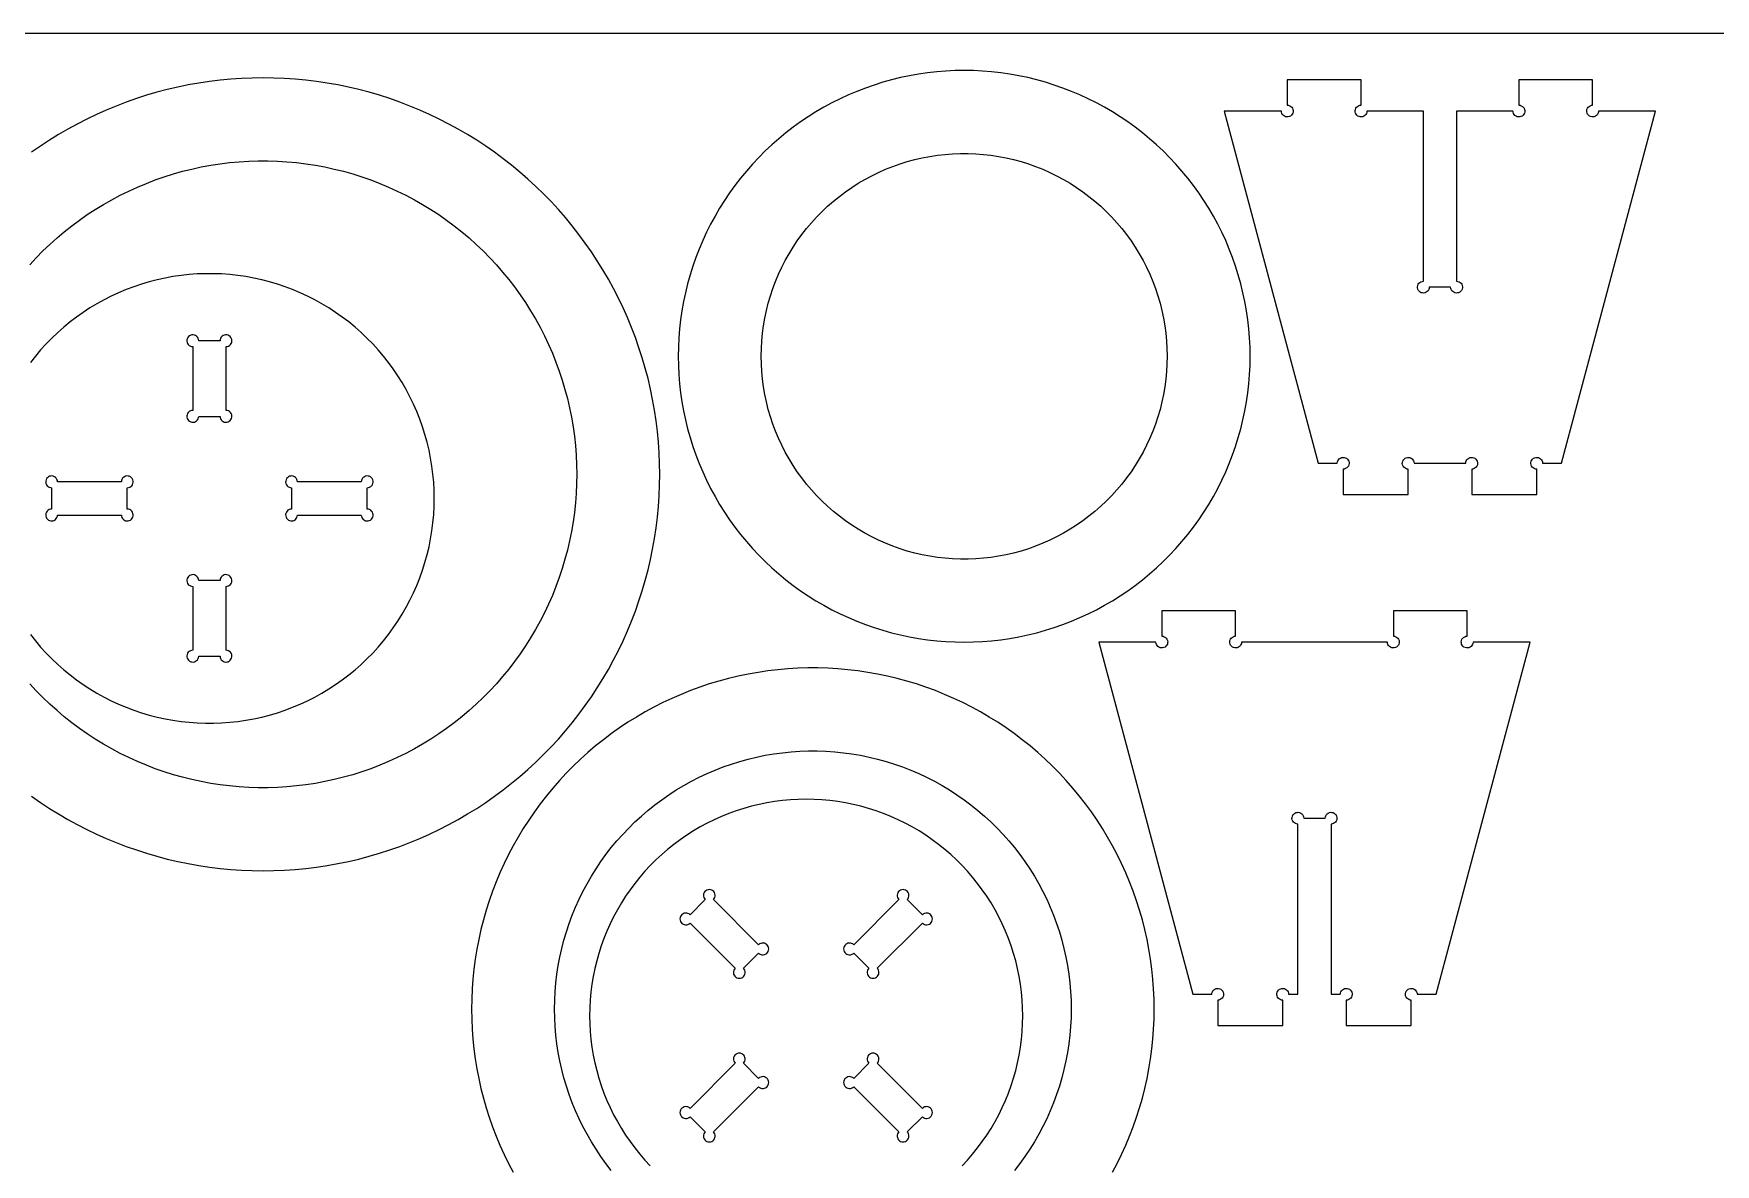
# Model space of a CAD drawing. Extents: x 0 to 2440, y 0 to 1220.
# Drawn here: x 577 to 1488, y 607 to 1220 of the extents above; entities that cross this region are included whole.
import ezdxf

# ---------------------------------------------------------------- set-up
doc = ezdxf.new("R2010")
doc.units = 0
doc.layers.add('COUPE', color=1, linetype='Continuous')
doc.layers.add('PLANCHE', color=8, linetype='Continuous')

msp = doc.modelspace()

# ---------------------------------------------------------------- linework, layer by layer
at = {"layer": 'COUPE'}
for points in [[(575.57, 806.38), (580.34, 803.05), (585.21, 799.84), (590.16, 796.78), (595.19, 793.84), (600.29, 791.04), (605.47, 788.39), (610.72, 785.87), (616.04, 783.5), (621.42, 781.27), (626.86, 779.19), (632.35, 777.25), (637.89, 775.47), (643.48, 773.84), (649.11, 772.36), (654.78, 771.03), (660.48, 769.85), (666.22, 768.83), (671.97, 767.97), (677.75, 767.26), (683.55, 766.71), (689.36, 766.32), (695.18, 766.08), (701, 766), (706.82, 766.08), (712.64, 766.32), (718.45, 766.71), (724.25, 767.26), (730.03, 767.97), (735.78, 768.83), (741.52, 769.85), (747.22, 771.03), (752.89, 772.36), (758.52, 773.84), (764.11, 775.47), (769.65, 777.25), (775.14, 779.19), (780.58, 781.27), (785.96, 783.5), (791.28, 785.87), (796.53, 788.39), (801.71, 791.04), (806.81, 793.84), (811.84, 796.78), (816.79, 799.84), (821.66, 803.05), (826.43, 806.38), (831.11, 809.84), (835.7, 813.43), (840.19, 817.14), (844.57, 820.96), (848.86, 824.91), (853.03, 828.97), (857.09, 833.14), (861.04, 837.43), (864.86, 841.81), (868.57, 846.3), (872.16, 850.89), (875.62, 855.57), (878.95, 860.34), (882.16, 865.21), (885.22, 870.16), (888.16, 875.19), (890.96, 880.29), (893.61, 885.47), (896.13, 890.72), (898.5, 896.04), (900.73, 901.42), (902.81, 906.86), (904.75, 912.35), (906.53, 917.89), (908.16, 923.48), (909.64, 929.11), (910.97, 934.78), (912.15, 940.48), (913.17, 946.22), (914.03, 951.97), (914.74, 957.75), (915.29, 963.55), (915.68, 969.36), (915.92, 975.18), (916, 981), (915.92, 986.82), (915.68, 992.64), (915.29, 998.45), (914.74, 1004.25), (914.03, 1010.03), (913.17, 1015.78), (912.15, 1021.52), (910.97, 1027.22), (909.64, 1032.89), (908.16, 1038.52), (906.53, 1044.11), (904.75, 1049.65), (902.81, 1055.14), (900.73, 1060.58), (898.5, 1065.96), (896.13, 1071.28), (893.61, 1076.53), (890.96, 1081.71), (888.16, 1086.81), (885.22, 1091.84), (882.16, 1096.79), (878.95, 1101.66), (875.62, 1106.43), (872.16, 1111.11), (868.57, 1115.7), (864.86, 1120.19), (861.04, 1124.57), (857.09, 1128.86), (853.03, 1133.03), (848.86, 1137.09), (844.57, 1141.04), (840.19, 1144.86), (835.7, 1148.57), (831.11, 1152.16), (826.43, 1155.62), (821.66, 1158.95), (816.79, 1162.16), (811.84, 1165.22), (806.81, 1168.16), (801.71, 1170.96), (796.53, 1173.61), (791.28, 1176.13), (785.96, 1178.5), (780.58, 1180.73), (775.14, 1182.81), (769.65, 1184.75), (764.11, 1186.53), (758.52, 1188.16), (752.89, 1189.64), (747.22, 1190.97), (741.52, 1192.15), (735.78, 1193.17), (730.03, 1194.03), (724.25, 1194.74), (718.45, 1195.29), (712.64, 1195.68), (706.82, 1195.92), (701, 1196), (695.18, 1195.92), (689.36, 1195.68), (683.55, 1195.29), (677.75, 1194.74), (671.97, 1194.03), (666.22, 1193.17), (660.48, 1192.15), (654.78, 1190.97), (649.11, 1189.64), (643.48, 1188.16), (637.89, 1186.53), (632.35, 1184.75), (626.86, 1182.81), (621.42, 1180.73), (616.04, 1178.5), (610.72, 1176.13), (605.47, 1173.61), (600.29, 1170.96), (595.19, 1168.16), (590.16, 1165.22), (585.21, 1162.16), (580.34, 1158.95), (575.57, 1155.62)], [(574.55, 1094.62), (578.07, 1098.43), (581.71, 1102.12), (585.46, 1105.7), (589.32, 1109.17), (593.28, 1112.51), (597.34, 1115.74), (601.5, 1118.84), (605.75, 1121.81), (610.08, 1124.65), (614.51, 1127.35), (619.01, 1129.92), (623.59, 1132.35), (628.24, 1134.64), (632.96, 1136.79), (637.74, 1138.79), (642.59, 1140.65), (647.48, 1142.36), (652.43, 1143.91), (657.42, 1145.32), (662.45, 1146.57), (667.52, 1147.67), (672.62, 1148.61), (677.74, 1149.4), (682.89, 1150.03), (688.05, 1150.51), (693.22, 1150.82), (698.41, 1150.98), (703.59, 1150.98), (708.78, 1150.82), (713.95, 1150.51), (719.11, 1150.03), (724.26, 1149.4), (729.38, 1148.61), (734.48, 1147.67), (739.55, 1146.57), (744.58, 1145.32), (749.57, 1143.91), (754.52, 1142.36), (759.41, 1140.65), (764.26, 1138.79), (769.04, 1136.79), (773.76, 1134.64), (778.41, 1132.35), (782.99, 1129.92), (787.49, 1127.35), (791.92, 1124.65), (796.25, 1121.81), (800.5, 1118.84), (804.66, 1115.74), (808.72, 1112.51), (812.68, 1109.17), (816.54, 1105.7), (820.29, 1102.12), (823.93, 1098.43), (827.45, 1094.62), (830.86, 1090.71), (834.14, 1086.7), (837.3, 1082.59), (840.34, 1078.39), (843.24, 1074.1), (846.02, 1069.71), (848.65, 1065.25), (851.16, 1060.71), (853.52, 1056.09), (855.74, 1051.41), (857.81, 1046.65), (859.74, 1041.84), (861.52, 1036.97), (863.15, 1032.05), (864.63, 1027.08), (865.96, 1022.07), (867.14, 1017.02), (868.16, 1011.94), (869.03, 1006.83), (869.74, 1001.69), (870.29, 996.53), (870.68, 991.36), (870.92, 986.18), (871, 981), (870.92, 975.82), (870.68, 970.64), (870.29, 965.47), (869.74, 960.31), (869.03, 955.17), (868.16, 950.06), (867.14, 944.98), (865.96, 939.93), (864.63, 934.92), (863.15, 929.95), (861.52, 925.03), (859.74, 920.16), (857.81, 915.35), (855.74, 910.59), (853.52, 905.91), (851.16, 901.29), (848.65, 896.75), (846.02, 892.29), (843.24, 887.9), (840.34, 883.61), (837.3, 879.41), (834.14, 875.3), (830.86, 871.29), (827.45, 867.38), (823.93, 863.57), (820.29, 859.88), (816.54, 856.3), (812.68, 852.83), (808.72, 849.49), (804.66, 846.26), (800.5, 843.16), (796.25, 840.19), (791.92, 837.35), (787.49, 834.65), (782.99, 832.08), (778.41, 829.65), (773.76, 827.36), (769.04, 825.21), (764.26, 823.21), (759.41, 821.35), (754.52, 819.64), (749.57, 818.09), (744.58, 816.68), (739.55, 815.43), (734.48, 814.33), (729.38, 813.39), (724.26, 812.6), (719.11, 811.97), (713.95, 811.49), (708.78, 811.18), (703.59, 811.02), (698.41, 811.02), (693.22, 811.18), (688.05, 811.49), (682.89, 811.97), (677.74, 812.6), (672.62, 813.39), (667.52, 814.33), (662.45, 815.43), (657.42, 816.68), (652.43, 818.09), (647.48, 819.64), (642.59, 821.35), (637.74, 823.21), (632.96, 825.21), (628.24, 827.36), (623.59, 829.65), (619.01, 832.08), (614.51, 834.65), (610.08, 837.35), (605.75, 840.19), (601.5, 843.16), (597.34, 846.26), (593.28, 849.49), (589.32, 852.83), (585.46, 856.3), (581.71, 859.88), (578.07, 863.57), (574.55, 867.38)], [(574.86, 894.13), (577.58, 890.68), (580.43, 887.32), (583.4, 884.07), (586.49, 880.93), (589.68, 877.9), (592.99, 874.99), (596.39, 872.21), (599.9, 869.54), (603.49, 867.01), (607.18, 864.6), (610.95, 862.33), (614.8, 860.2), (618.73, 858.21), (622.72, 856.36), (626.78, 854.66), (630.9, 853.1), (635.07, 851.7), (639.29, 850.44), (643.55, 849.34), (647.85, 848.4), (652.18, 847.61), (656.54, 846.97), (660.92, 846.5), (665.31, 846.18), (669.71, 846.02), (674.11, 846.02), (678.51, 846.18), (682.9, 846.5), (687.27, 846.97), (691.63, 847.61), (695.96, 848.4), (700.26, 849.34), (704.52, 850.44), (708.74, 851.7), (712.91, 853.1), (717.03, 854.66), (721.09, 856.36), (725.08, 858.21), (729.01, 860.2), (732.86, 862.33), (736.63, 864.6), (740.32, 867.01), (743.92, 869.54), (747.42, 872.21), (750.83, 874.99), (754.13, 877.9), (757.32, 880.93), (760.41, 884.07), (763.38, 887.32), (766.23, 890.68), (768.95, 894.13), (771.55, 897.68), (774.02, 901.33), (776.36, 905.06), (778.56, 908.87), (780.62, 912.76), (782.54, 916.72), (784.32, 920.75), (785.95, 924.84), (787.43, 928.98), (788.76, 933.18), (789.94, 937.42), (790.96, 941.7), (791.83, 946.02), (792.54, 950.36), (793.1, 954.73), (793.49, 959.11), (793.73, 963.5), (793.81, 967.91), (793.73, 972.31), (793.49, 976.7), (793.1, 981.09), (792.54, 985.45), (791.83, 989.8), (790.96, 994.11), (789.94, 998.39), (788.76, 1002.63), (787.43, 1006.83), (785.95, 1010.98), (784.32, 1015.07), (782.54, 1019.09), (780.62, 1023.05), (778.56, 1026.94), (776.36, 1030.76), (774.02, 1034.49), (771.55, 1038.13), (768.95, 1041.68), (766.23, 1045.14), (763.38, 1048.49), (760.41, 1051.74), (757.32, 1054.88), (754.13, 1057.91), (750.83, 1060.82), (747.42, 1063.61), (743.92, 1066.27), (740.32, 1068.81), (736.63, 1071.21), (732.86, 1073.48), (729.01, 1075.61), (725.08, 1077.6), (721.09, 1079.45), (717.03, 1081.15), (712.91, 1082.71), (708.74, 1084.11), (704.52, 1085.37), (700.26, 1086.47), (695.96, 1087.42), (691.63, 1088.21), (687.27, 1088.84), (682.9, 1089.32), (678.51, 1089.63), (674.11, 1089.79), (669.71, 1089.79), (665.31, 1089.63), (660.92, 1089.32), (656.54, 1088.84), (652.18, 1088.21), (647.85, 1087.42), (643.55, 1086.47), (639.29, 1085.37), (635.07, 1084.11), (630.9, 1082.71), (626.78, 1081.15), (622.72, 1079.45), (618.73, 1077.6), (614.8, 1075.61), (610.95, 1073.48), (607.18, 1071.21), (603.49, 1068.81), (599.9, 1066.27), (596.39, 1063.61), (592.99, 1060.82), (589.68, 1057.91), (586.49, 1054.88), (583.4, 1051.74), (580.43, 1048.49), (577.58, 1045.14), (574.86, 1041.68)], [(1161.43, 602.45), (1163.96, 607.25), (1166.35, 612.13), (1168.59, 617.08), (1170.69, 622.09), (1172.64, 627.16), (1174.44, 632.28), (1176.08, 637.46), (1177.58, 642.68), (1178.92, 647.94), (1180.11, 653.25), (1181.14, 658.58), (1182.01, 663.94), (1182.73, 669.32), (1183.28, 674.73), (1183.68, 680.14), (1183.92, 685.57), (1184, 691), (1183.92, 696.43), (1183.68, 701.86), (1183.28, 707.27), (1182.73, 712.68), (1182.01, 718.06), (1181.14, 723.42), (1180.11, 728.75), (1178.92, 734.06), (1177.58, 739.32), (1176.08, 744.54), (1174.44, 749.72), (1172.64, 754.84), (1170.69, 759.91), (1168.59, 764.92), (1166.35, 769.87), (1163.96, 774.75), (1161.43, 779.55), (1158.76, 784.28), (1155.95, 788.93), (1153.01, 793.5), (1149.93, 797.98), (1146.73, 802.36), (1143.4, 806.65), (1139.94, 810.84), (1136.36, 814.92), (1132.66, 818.9), (1128.85, 822.77), (1124.93, 826.53), (1120.89, 830.16), (1116.76, 833.68), (1112.52, 837.08), (1108.18, 840.35), (1103.75, 843.49), (1099.23, 846.5), (1094.62, 849.37), (1089.93, 852.11), (1085.16, 854.71), (1080.32, 857.17), (1075.4, 859.49), (1070.42, 861.66), (1065.38, 863.68), (1060.28, 865.55), (1055.13, 867.28), (1049.93, 868.85), (1044.69, 870.27), (1039.41, 871.53), (1034.09, 872.64), (1028.74, 873.59), (1023.37, 874.39), (1017.98, 875.02), (1012.57, 875.5), (1007.14, 875.82), (1001.72, 875.98), (996.28, 875.98), (990.86, 875.82), (985.43, 875.5), (980.02, 875.02), (974.63, 874.39), (969.26, 873.59), (963.91, 872.64), (958.59, 871.53), (953.31, 870.27), (948.07, 868.85), (942.87, 867.28), (937.72, 865.55), (932.62, 863.68), (927.58, 861.66), (922.6, 859.49), (917.68, 857.17), (912.84, 854.71), (908.07, 852.11), (903.38, 849.37), (898.77, 846.5), (894.25, 843.49), (889.82, 840.35), (885.48, 837.08), (881.24, 833.68), (877.11, 830.16), (873.07, 826.53), (869.15, 822.77), (865.34, 818.9), (861.64, 814.92), (858.06, 810.84), (854.6, 806.65), (851.27, 802.36), (848.07, 797.98), (844.99, 793.5), (842.05, 788.93), (839.24, 784.28), (836.57, 779.55), (834.04, 774.75), (831.65, 769.87), (829.41, 764.92), (827.31, 759.91), (825.36, 754.84), (823.56, 749.72), (821.92, 744.54), (820.42, 739.32), (819.08, 734.06), (817.89, 728.75), (816.86, 723.42), (815.99, 718.06), (815.27, 712.68), (814.72, 707.27), (814.32, 701.86), (814.08, 696.43), (814, 691), (814.08, 685.57), (814.32, 680.14), (814.72, 674.73), (815.27, 669.32), (815.99, 663.94), (816.86, 658.58), (817.89, 653.25), (819.08, 647.94), (820.42, 642.68), (821.92, 637.46), (823.56, 632.28), (825.36, 627.16), (827.31, 622.09), (829.41, 617.08), (831.65, 612.13), (834.04, 607.25), (836.57, 602.45)], [(889.75, 603.45), (886.86, 607.19), (884.09, 611.02), (881.46, 614.95), (878.96, 618.96), (876.59, 623.06), (874.37, 627.23), (872.28, 631.48), (870.35, 635.79), (868.55, 640.17), (866.91, 644.6), (865.42, 649.09), (864.08, 653.62), (862.9, 658.2), (861.87, 662.82), (860.99, 667.47), (860.28, 672.14), (859.72, 676.84), (859.32, 681.55), (859.08, 686.27), (859, 691), (859.08, 695.73), (859.32, 700.45), (859.72, 705.16), (860.28, 709.86), (860.99, 714.53), (861.87, 719.18), (862.9, 723.8), (864.08, 728.38), (865.42, 732.91), (866.91, 737.4), (868.55, 741.83), (870.35, 746.21), (872.28, 750.52), (874.37, 754.77), (876.59, 758.94), (878.96, 763.04), (881.46, 767.05), (884.09, 770.98), (886.86, 774.81), (889.75, 778.55), (892.77, 782.19), (895.91, 785.73), (899.17, 789.16), (902.54, 792.47), (906.03, 795.67), (909.61, 798.75), (913.31, 801.71), (917.09, 804.54), (920.97, 807.24), (924.95, 809.81), (929, 812.24), (933.13, 814.54), (937.34, 816.69), (941.63, 818.7), (945.97, 820.57), (950.38, 822.29), (954.84, 823.85), (959.35, 825.27), (963.91, 826.53), (968.51, 827.64), (973.14, 828.59), (977.8, 829.39), (982.49, 830.02), (987.19, 830.5), (991.91, 830.82), (996.64, 830.98), (1001.36, 830.98), (1006.09, 830.82), (1010.81, 830.5), (1015.51, 830.02), (1020.2, 829.39), (1024.86, 828.59), (1029.49, 827.64), (1034.09, 826.53), (1038.65, 825.27), (1043.16, 823.85), (1047.62, 822.29), (1052.03, 820.57), (1056.37, 818.7), (1060.66, 816.69), (1064.87, 814.54), (1069, 812.24), (1073.05, 809.81), (1077.03, 807.24), (1080.91, 804.54), (1084.69, 801.71), (1088.39, 798.75), (1091.97, 795.67), (1095.46, 792.47), (1098.83, 789.16), (1102.09, 785.73), (1105.23, 782.19), (1108.25, 778.55), (1111.14, 774.81), (1113.91, 770.98), (1116.54, 767.05), (1119.04, 763.04), (1121.41, 758.94), (1123.63, 754.77), (1125.72, 750.52), (1127.65, 746.21), (1129.45, 741.83), (1131.09, 737.4), (1132.58, 732.91), (1133.92, 728.38), (1135.1, 723.8), (1136.13, 719.18), (1137.01, 714.53), (1137.72, 709.86), (1138.28, 705.16), (1138.68, 700.45), (1138.92, 695.73), (1139, 691), (1138.92, 686.27), (1138.68, 681.55), (1138.28, 676.84), (1137.72, 672.14), (1137.01, 667.47), (1136.13, 662.82), (1135.1, 658.2), (1133.92, 653.62), (1132.58, 649.09), (1131.09, 644.6), (1129.45, 640.17), (1127.65, 635.79), (1125.72, 631.48), (1123.63, 627.23), (1121.41, 623.06), (1119.04, 618.96), (1116.54, 614.95), (1113.91, 611.02), (1111.14, 607.19), (1108.25, 603.45)], [(1079.87, 605.91), (1082.79, 609.05), (1085.59, 612.29), (1088.27, 615.64), (1090.83, 619.08), (1093.26, 622.61), (1095.56, 626.23), (1097.73, 629.93), (1099.76, 633.7), (1101.65, 637.55), (1103.4, 641.47), (1105, 645.44), (1106.46, 649.48), (1107.77, 653.56), (1108.93, 657.69), (1109.94, 661.85), (1110.79, 666.05), (1111.49, 670.28), (1112.04, 674.54), (1112.43, 678.8), (1112.67, 683.09), (1112.75, 687.37), (1112.67, 691.66), (1112.43, 695.94), (1112.04, 700.21), (1111.49, 704.46), (1110.79, 708.69), (1109.94, 712.89), (1108.93, 717.06), (1107.77, 721.19), (1106.46, 725.27), (1105, 729.3), (1103.4, 733.28), (1101.65, 737.19), (1099.76, 741.04), (1097.73, 744.82), (1095.56, 748.52), (1093.26, 752.14), (1090.83, 755.67), (1088.27, 759.11), (1085.59, 762.45), (1082.79, 765.7), (1079.87, 768.84), (1076.84, 771.87), (1073.7, 774.79), (1070.45, 777.59), (1067.11, 780.27), (1063.67, 782.83), (1060.14, 785.26), (1056.52, 787.56), (1052.82, 789.73), (1049.04, 791.76), (1045.19, 793.65), (1041.28, 795.4), (1037.3, 797), (1033.27, 798.46), (1029.19, 799.77), (1025.06, 800.93), (1020.89, 801.94), (1016.69, 802.79), (1012.46, 803.49), (1008.21, 804.04), (1003.94, 804.43), (999.66, 804.67), (995.37, 804.75), (991.09, 804.67), (986.8, 804.43), (982.54, 804.04), (978.28, 803.49), (974.05, 802.79), (969.85, 801.94), (965.69, 800.93), (961.56, 799.77), (957.48, 798.46), (953.44, 797), (949.47, 795.4), (945.55, 793.65), (941.7, 791.76), (937.93, 789.73), (934.23, 787.56), (930.61, 785.26), (927.08, 782.83), (923.64, 780.27), (920.29, 777.59), (917.05, 774.79), (913.91, 771.87), (910.88, 768.84), (907.96, 765.7), (905.15, 762.45), (902.47, 759.11), (899.91, 755.67), (897.48, 752.14), (895.18, 748.52), (893.02, 744.82), (890.99, 741.04), (889.1, 737.19), (887.35, 733.28), (885.74, 729.3), (884.29, 725.27), (882.98, 721.19), (881.82, 717.06), (880.81, 712.89), (879.95, 708.69), (879.25, 704.46), (878.7, 700.21), (878.31, 695.94), (878.08, 691.66), (878, 687.37), (878.08, 683.09), (878.31, 678.8), (878.7, 674.54), (879.25, 670.28), (879.95, 666.05), (880.81, 661.85), (881.82, 657.69), (882.98, 653.56), (884.29, 649.48), (885.74, 645.44), (887.35, 641.47), (889.1, 637.55), (890.99, 633.7), (893.02, 629.93), (895.18, 626.23), (897.48, 622.61), (899.91, 619.08), (902.47, 615.64), (905.15, 612.29), (907.96, 609.05), (910.88, 605.91)]]:
    msp.add_lwpolyline(points, dxfattribs=at)
for points in [[(1236, 1045), (1235.92, 1049.97), (1235.68, 1054.93), (1235.28, 1059.88), (1234.73, 1064.82), (1234.01, 1069.74), (1233.14, 1074.63), (1232.11, 1079.49), (1230.93, 1084.32), (1229.59, 1089.1), (1228.1, 1093.84), (1226.46, 1098.53), (1224.67, 1103.17), (1222.73, 1107.74), (1220.65, 1112.25), (1218.42, 1116.69), (1216.05, 1121.06), (1213.55, 1125.35), (1210.9, 1129.56), (1208.13, 1133.68), (1205.22, 1137.71), (1202.18, 1141.64), (1199.02, 1145.48), (1195.74, 1149.21), (1192.34, 1152.83), (1188.83, 1156.34), (1185.21, 1159.74), (1181.48, 1163.02), (1177.64, 1166.18), (1173.71, 1169.22), (1169.68, 1172.13), (1165.56, 1174.9), (1161.35, 1177.55), (1157.06, 1180.05), (1152.69, 1182.42), (1148.25, 1184.65), (1143.74, 1186.73), (1139.17, 1188.67), (1134.53, 1190.46), (1129.84, 1192.1), (1125.1, 1193.59), (1120.32, 1194.93), (1115.49, 1196.11), (1110.63, 1197.14), (1105.74, 1198.01), (1100.82, 1198.73), (1095.88, 1199.28), (1090.93, 1199.68), (1085.97, 1199.92), (1081, 1200), (1076.03, 1199.92), (1071.07, 1199.68), (1066.12, 1199.28), (1061.18, 1198.73), (1056.26, 1198.01), (1051.37, 1197.14), (1046.51, 1196.11), (1041.68, 1194.93), (1036.9, 1193.59), (1032.16, 1192.1), (1027.47, 1190.46), (1022.83, 1188.67), (1018.26, 1186.73), (1013.75, 1184.65), (1009.31, 1182.42), (1004.94, 1180.05), (1000.65, 1177.55), (996.44, 1174.9), (992.32, 1172.13), (988.29, 1169.22), (984.36, 1166.18), (980.52, 1163.02), (976.79, 1159.74), (973.17, 1156.34), (969.66, 1152.83), (966.26, 1149.21), (962.98, 1145.48), (959.82, 1141.64), (956.78, 1137.71), (953.87, 1133.68), (951.1, 1129.56), (948.45, 1125.35), (945.95, 1121.06), (943.58, 1116.69), (941.35, 1112.25), (939.27, 1107.74), (937.33, 1103.17), (935.54, 1098.53), (933.9, 1093.84), (932.41, 1089.1), (931.07, 1084.32), (929.89, 1079.49), (928.86, 1074.63), (927.99, 1069.74), (927.27, 1064.82), (926.72, 1059.88), (926.32, 1054.93), (926.08, 1049.97), (926, 1045), (926.08, 1040.03), (926.32, 1035.07), (926.72, 1030.12), (927.27, 1025.18), (927.99, 1020.26), (928.86, 1015.37), (929.89, 1010.51), (931.07, 1005.68), (932.41, 1000.9), (933.9, 996.16), (935.54, 991.47), (937.33, 986.83), (939.27, 982.26), (941.35, 977.75), (943.58, 973.31), (945.95, 968.94), (948.45, 964.65), (951.1, 960.44), (953.87, 956.32), (956.78, 952.29), (959.82, 948.36), (962.98, 944.52), (966.26, 940.79), (969.66, 937.17), (973.17, 933.66), (976.79, 930.26), (980.52, 926.98), (984.36, 923.82), (988.29, 920.78), (992.32, 917.87), (996.44, 915.1), (1000.65, 912.45), (1004.94, 909.95), (1009.31, 907.58), (1013.75, 905.35), (1018.26, 903.27), (1022.83, 901.33), (1027.47, 899.54), (1032.16, 897.9), (1036.9, 896.41), (1041.68, 895.07), (1046.51, 893.89), (1051.37, 892.86), (1056.26, 891.99), (1061.18, 891.27), (1066.12, 890.72), (1071.07, 890.32), (1076.03, 890.08), (1081, 890), (1085.97, 890.08), (1090.93, 890.32), (1095.88, 890.72), (1100.82, 891.27), (1105.74, 891.99), (1110.63, 892.86), (1115.49, 893.89), (1120.32, 895.07), (1125.1, 896.41), (1129.84, 897.9), (1134.53, 899.54), (1139.17, 901.33), (1143.74, 903.27), (1148.25, 905.35), (1152.69, 907.58), (1157.06, 909.95), (1161.35, 912.45), (1165.56, 915.1), (1169.68, 917.87), (1173.71, 920.78), (1177.64, 923.82), (1181.48, 926.98), (1185.21, 930.26), (1188.83, 933.66), (1192.34, 937.17), (1195.74, 940.79), (1199.02, 944.52), (1202.18, 948.36), (1205.22, 952.29), (1208.13, 956.32), (1210.9, 960.44), (1213.55, 964.65), (1216.05, 968.94), (1218.42, 973.31), (1220.65, 977.75), (1222.73, 982.26), (1224.67, 986.83), (1226.46, 991.47), (1228.1, 996.16), (1229.59, 1000.9), (1230.93, 1005.68), (1232.11, 1010.51), (1233.14, 1015.37), (1234.01, 1020.26), (1234.73, 1025.18), (1235.28, 1030.12), (1235.68, 1035.07), (1235.92, 1040.03)], [(1455.75, 1178), (1424.82, 1178), (1424.75, 1177.32), (1424.53, 1176.67), (1424.18, 1176.08), (1423.72, 1175.58), (1423.16, 1175.19), (1422.52, 1174.93), (1421.85, 1174.81), (1421.17, 1174.83), (1420.5, 1175), (1419.89, 1175.31), (1419.36, 1175.74), (1418.93, 1176.27), (1418.62, 1176.88), (1418.46, 1177.54), (1418.43, 1178.23), (1418.55, 1178.9), (1418.81, 1179.53), (1419.2, 1180.1), (1419.71, 1180.56), (1420.29, 1180.91), (1420.94, 1181.13), (1421.62, 1181.2), (1421.62, 1195), (1381.62, 1195), (1381.62, 1181.2), (1382.3, 1181.13), (1382.95, 1180.91), (1383.54, 1180.56), (1384.04, 1180.1), (1384.43, 1179.53), (1384.69, 1178.9), (1384.81, 1178.23), (1384.79, 1177.54), (1384.62, 1176.88), (1384.32, 1176.27), (1383.89, 1175.74), (1383.35, 1175.31), (1382.74, 1175), (1382.08, 1174.83), (1381.39, 1174.81), (1380.72, 1174.93), (1380.09, 1175.19), (1379.53, 1175.58), (1379.06, 1176.08), (1378.71, 1176.67), (1378.5, 1177.32), (1378.42, 1178), (1347.87, 1178), (1347.87, 1085.7), (1348.55, 1085.63), (1349.2, 1085.41), (1349.79, 1085.06), (1350.29, 1084.6), (1350.68, 1084.03), (1350.94, 1083.4), (1351.06, 1082.73), (1351.04, 1082.04), (1350.87, 1081.38), (1350.56, 1080.77), (1350.14, 1080.24), (1349.6, 1079.81), (1348.99, 1079.5), (1348.33, 1079.33), (1347.64, 1079.31), (1346.97, 1079.43), (1346.34, 1079.69), (1345.78, 1080.08), (1345.31, 1080.58), (1344.96, 1081.17), (1344.75, 1081.82), (1344.67, 1082.5), (1333.07, 1082.5), (1333, 1081.82), (1332.78, 1081.17), (1332.43, 1080.58), (1331.97, 1080.08), (1331.41, 1079.69), (1330.77, 1079.43), (1330.1, 1079.31), (1329.42, 1079.33), (1328.75, 1079.5), (1328.14, 1079.81), (1327.61, 1080.24), (1327.18, 1080.77), (1326.87, 1081.38), (1326.71, 1082.04), (1326.68, 1082.73), (1326.8, 1083.4), (1327.06, 1084.03), (1327.45, 1084.6), (1327.95, 1085.06), (1328.54, 1085.41), (1329.19, 1085.63), (1329.87, 1085.7), (1329.87, 1178), (1299.32, 1178), (1299.25, 1177.32), (1299.03, 1176.67), (1298.68, 1176.08), (1298.22, 1175.58), (1297.66, 1175.19), (1297.02, 1174.93), (1296.35, 1174.81), (1295.67, 1174.83), (1295, 1175), (1294.39, 1175.31), (1293.86, 1175.74), (1293.43, 1176.27), (1293.12, 1176.88), (1292.95, 1177.54), (1292.93, 1178.23), (1293.05, 1178.9), (1293.31, 1179.53), (1293.7, 1180.1), (1294.2, 1180.56), (1294.79, 1180.91), (1295.44, 1181.13), (1296.12, 1181.2), (1296.12, 1195), (1256.12, 1195), (1256.12, 1181.2), (1256.8, 1181.13), (1257.45, 1180.91), (1258.04, 1180.56), (1258.54, 1180.1), (1258.93, 1179.53), (1259.19, 1178.9), (1259.31, 1178.23), (1259.29, 1177.54), (1259.12, 1176.88), (1258.81, 1176.27), (1258.38, 1175.74), (1257.85, 1175.31), (1257.24, 1175), (1256.58, 1174.83), (1255.89, 1174.81), (1255.22, 1174.93), (1254.59, 1175.19), (1254.03, 1175.58), (1253.56, 1176.08), (1253.21, 1176.67), (1253, 1177.32), (1252.92, 1178), (1222, 1178), (1272.93, 987), (1283.23, 987), (1283.3, 987.68), (1283.52, 988.33), (1283.86, 988.92), (1284.33, 989.42), (1284.89, 989.81), (1285.52, 990.07), (1286.2, 990.19), (1286.88, 990.17), (1287.54, 990), (1288.16, 989.69), (1288.69, 989.26), (1289.12, 988.73), (1289.42, 988.12), (1289.59, 987.46), (1289.62, 986.77), (1289.5, 986.1), (1289.23, 985.47), (1288.84, 984.9), (1288.34, 984.44), (1287.76, 984.09), (1287.11, 983.87), (1286.43, 983.8), (1286.43, 970), (1321.67, 970), (1321.67, 983.8), (1320.99, 983.87), (1320.34, 984.09), (1319.75, 984.44), (1319.25, 984.9), (1318.86, 985.47), (1318.6, 986.1), (1318.48, 986.77), (1318.51, 987.46), (1318.67, 988.12), (1318.98, 988.73), (1319.41, 989.26), (1319.94, 989.69), (1320.55, 990), (1321.22, 990.17), (1321.9, 990.19), (1322.57, 990.07), (1323.21, 989.81), (1323.77, 989.42), (1324.23, 988.92), (1324.58, 988.33), (1324.8, 987.68), (1324.87, 987), (1352.87, 987), (1352.95, 987.68), (1353.16, 988.33), (1353.51, 988.92), (1353.98, 989.42), (1354.54, 989.81), (1355.17, 990.07), (1355.84, 990.19), (1356.53, 990.17), (1357.19, 990), (1357.8, 989.69), (1358.34, 989.26), (1358.76, 988.73), (1359.07, 988.12), (1359.24, 987.46), (1359.26, 986.77), (1359.14, 986.1), (1358.88, 985.47), (1358.49, 984.9), (1357.99, 984.44), (1357.4, 984.09), (1356.75, 983.87), (1356.07, 983.8), (1356.07, 970), (1391.32, 970), (1391.32, 983.8), (1390.64, 983.87), (1389.99, 984.09), (1389.4, 984.44), (1388.9, 984.9), (1388.51, 985.47), (1388.25, 986.1), (1388.13, 986.77), (1388.15, 987.46), (1388.32, 988.12), (1388.63, 988.73), (1389.06, 989.26), (1389.59, 989.69), (1390.2, 990), (1390.86, 990.17), (1391.55, 990.19), (1392.22, 990.07), (1392.85, 989.81), (1393.41, 989.42), (1393.88, 988.92), (1394.23, 988.33), (1394.45, 987.68), (1394.52, 987), (1404.81, 987)], [(971, 1045), (971.08, 1049.16), (971.32, 1053.32), (971.71, 1057.46), (972.26, 1061.59), (972.96, 1065.69), (973.82, 1069.77), (974.84, 1073.81), (976, 1077.8), (977.32, 1081.75), (978.79, 1085.65), (980.4, 1089.49), (982.15, 1093.26), (984.05, 1096.97), (986.09, 1100.6), (988.26, 1104.15), (990.56, 1107.62), (993, 1111), (995.56, 1114.28), (998.24, 1117.46), (1001.04, 1120.54), (1003.96, 1123.51), (1006.98, 1126.37), (1010.12, 1129.12), (1013.35, 1131.74), (1016.68, 1134.24), (1020.1, 1136.61), (1023.61, 1138.84), (1027.21, 1140.95), (1030.88, 1142.92), (1034.62, 1144.74), (1038.42, 1146.43), (1042.29, 1147.96), (1046.22, 1149.36), (1050.19, 1150.6), (1054.21, 1151.69), (1058.27, 1152.63), (1062.35, 1153.41), (1066.47, 1154.04), (1070.61, 1154.51), (1074.76, 1154.82), (1078.92, 1154.98), (1083.08, 1154.98), (1087.24, 1154.82), (1091.39, 1154.51), (1095.53, 1154.04), (1099.65, 1153.41), (1103.73, 1152.63), (1107.79, 1151.69), (1111.81, 1150.6), (1115.78, 1149.36), (1119.71, 1147.96), (1123.58, 1146.43), (1127.38, 1144.74), (1131.12, 1142.92), (1134.79, 1140.95), (1138.39, 1138.84), (1141.9, 1136.61), (1145.32, 1134.24), (1148.65, 1131.74), (1151.88, 1129.12), (1155.02, 1126.37), (1158.04, 1123.51), (1160.96, 1120.54), (1163.76, 1117.46), (1166.44, 1114.28), (1169, 1111), (1171.44, 1107.62), (1173.74, 1104.15), (1175.91, 1100.6), (1177.95, 1096.97), (1179.85, 1093.26), (1181.6, 1089.49), (1183.21, 1085.65), (1184.68, 1081.75), (1186, 1077.8), (1187.16, 1073.81), (1188.18, 1069.77), (1189.04, 1065.69), (1189.74, 1061.59), (1190.29, 1057.46), (1190.68, 1053.32), (1190.92, 1049.16), (1191, 1045), (1190.92, 1040.84), (1190.68, 1036.68), (1190.29, 1032.54), (1189.74, 1028.41), (1189.04, 1024.31), (1188.18, 1020.23), (1187.16, 1016.19), (1186, 1012.2), (1184.68, 1008.25), (1183.21, 1004.35), (1181.6, 1000.51), (1179.85, 996.74), (1177.95, 993.03), (1175.91, 989.4), (1173.74, 985.85), (1171.44, 982.38), (1169, 979), (1166.44, 975.72), (1163.76, 972.54), (1160.96, 969.46), (1158.04, 966.49), (1155.02, 963.63), (1151.88, 960.88), (1148.65, 958.26), (1145.32, 955.76), (1141.9, 953.39), (1138.39, 951.16), (1134.79, 949.05), (1131.12, 947.08), (1127.38, 945.26), (1123.58, 943.57), (1119.71, 942.04), (1115.78, 940.64), (1111.81, 939.4), (1107.79, 938.31), (1103.73, 937.37), (1099.65, 936.59), (1095.53, 935.96), (1091.39, 935.49), (1087.24, 935.18), (1083.08, 935.02), (1078.92, 935.02), (1074.76, 935.18), (1070.61, 935.49), (1066.47, 935.96), (1062.35, 936.59), (1058.27, 937.37), (1054.21, 938.31), (1050.19, 939.4), (1046.22, 940.64), (1042.29, 942.04), (1038.42, 943.57), (1034.62, 945.26), (1030.88, 947.08), (1027.21, 949.05), (1023.61, 951.16), (1020.1, 953.39), (1016.68, 955.76), (1013.35, 958.26), (1010.12, 960.88), (1006.98, 963.63), (1003.96, 966.49), (1001.04, 969.46), (998.24, 972.54), (995.56, 975.72), (993, 979), (990.56, 982.38), (988.26, 985.85), (986.09, 989.4), (984.05, 993.03), (982.15, 996.74), (980.4, 1000.51), (978.79, 1004.35), (977.32, 1008.25), (976, 1012.2), (974.84, 1016.19), (973.82, 1020.23), (972.96, 1024.31), (972.26, 1028.41), (971.71, 1032.54), (971.32, 1036.68), (971.08, 1040.84)], [(677.71, 1012.43), (677.78, 1011.75), (678, 1011.1), (678.34, 1010.51), (678.81, 1010.01), (679.37, 1009.62), (680, 1009.36), (680.68, 1009.24), (681.36, 1009.26), (682.02, 1009.43), (682.64, 1009.74), (683.17, 1010.17), (683.6, 1010.7), (683.9, 1011.31), (684.07, 1011.98), (684.1, 1012.66), (683.98, 1013.33), (683.71, 1013.96), (683.32, 1014.53), (682.82, 1014.99), (682.24, 1015.34), (681.59, 1015.56), (680.91, 1015.63), (680.91, 1050.23), (681.59, 1050.3), (682.24, 1050.52), (682.82, 1050.87), (683.32, 1051.33), (683.71, 1051.9), (683.98, 1052.53), (684.1, 1053.2), (684.07, 1053.89), (683.9, 1054.55), (683.6, 1055.16), (683.17, 1055.69), (682.64, 1056.12), (682.02, 1056.43), (681.36, 1056.6), (680.68, 1056.62), (680, 1056.5), (679.37, 1056.24), (678.81, 1055.85), (678.34, 1055.35), (678, 1054.76), (677.78, 1054.11), (677.71, 1053.43), (666.11, 1053.43), (666.03, 1054.11), (665.82, 1054.76), (665.47, 1055.35), (665, 1055.85), (664.44, 1056.24), (663.81, 1056.5), (663.13, 1056.62), (662.45, 1056.6), (661.79, 1056.43), (661.18, 1056.12), (660.64, 1055.69), (660.21, 1055.16), (659.91, 1054.55), (659.74, 1053.89), (659.71, 1053.2), (659.84, 1052.53), (660.1, 1051.9), (660.49, 1051.33), (660.99, 1050.87), (661.58, 1050.52), (662.23, 1050.3), (662.91, 1050.23), (662.91, 1015.63), (662.23, 1015.56), (661.58, 1015.34), (660.99, 1014.99), (660.49, 1014.53), (660.1, 1013.96), (659.84, 1013.33), (659.71, 1012.66), (659.74, 1011.98), (659.91, 1011.31), (660.21, 1010.7), (660.64, 1010.17), (661.18, 1009.74), (661.79, 1009.43), (662.45, 1009.26), (663.13, 1009.24), (663.81, 1009.36), (664.44, 1009.62), (665, 1010.01), (665.47, 1010.51), (665.82, 1011.1), (666.03, 1011.75), (666.11, 1012.43)], [(586.38, 962.11), (585.7, 962.03), (585.05, 961.82), (584.46, 961.47), (583.96, 961), (583.57, 960.44), (583.31, 959.81), (583.19, 959.13), (583.21, 958.45), (583.38, 957.79), (583.69, 957.18), (584.12, 956.64), (584.65, 956.21), (585.26, 955.91), (585.93, 955.74), (586.61, 955.71), (587.28, 955.84), (587.91, 956.1), (588.48, 956.49), (588.94, 956.99), (589.29, 957.58), (589.51, 958.23), (589.58, 958.91), (624.18, 958.91), (624.25, 958.23), (624.47, 957.58), (624.82, 956.99), (625.29, 956.49), (625.85, 956.1), (626.48, 955.84), (627.15, 955.71), (627.84, 955.74), (628.5, 955.91), (629.11, 956.21), (629.64, 956.64), (630.07, 957.18), (630.38, 957.79), (630.55, 958.45), (630.57, 959.13), (630.45, 959.81), (630.19, 960.44), (629.8, 961), (629.3, 961.47), (628.71, 961.82), (628.06, 962.03), (627.38, 962.11), (627.38, 973.71), (628.06, 973.78), (628.71, 974), (629.3, 974.34), (629.8, 974.81), (630.19, 975.37), (630.45, 976), (630.57, 976.68), (630.55, 977.36), (630.38, 978.02), (630.07, 978.64), (629.64, 979.17), (629.11, 979.6), (628.5, 979.9), (627.84, 980.07), (627.15, 980.1), (626.48, 979.98), (625.85, 979.71), (625.29, 979.32), (624.82, 978.82), (624.47, 978.24), (624.25, 977.59), (624.18, 976.91), (589.58, 976.91), (589.51, 977.59), (589.29, 978.24), (588.94, 978.82), (588.48, 979.32), (587.91, 979.71), (587.28, 979.98), (586.61, 980.1), (585.93, 980.07), (585.26, 979.9), (584.65, 979.6), (584.12, 979.17), (583.69, 978.64), (583.38, 978.02), (583.21, 977.36), (583.19, 976.68), (583.31, 976), (583.57, 975.37), (583.96, 974.81), (584.46, 974.34), (585.05, 974), (585.7, 973.78), (586.38, 973.71)], [(716.43, 962.11), (715.75, 962.03), (715.1, 961.82), (714.51, 961.47), (714.01, 961), (713.62, 960.44), (713.36, 959.81), (713.24, 959.13), (713.26, 958.45), (713.43, 957.79), (713.74, 957.18), (714.17, 956.64), (714.7, 956.21), (715.31, 955.91), (715.98, 955.74), (716.66, 955.71), (717.33, 955.84), (717.96, 956.1), (718.53, 956.49), (718.99, 956.99), (719.34, 957.58), (719.56, 958.23), (719.63, 958.91), (754.23, 958.91), (754.3, 958.23), (754.52, 957.58), (754.87, 956.99), (755.33, 956.49), (755.9, 956.1), (756.53, 955.84), (757.2, 955.71), (757.89, 955.74), (758.55, 955.91), (759.16, 956.21), (759.69, 956.64), (760.12, 957.18), (760.43, 957.79), (760.6, 958.45), (760.62, 959.13), (760.5, 959.81), (760.24, 960.44), (759.85, 961), (759.35, 961.47), (758.76, 961.82), (758.11, 962.03), (757.43, 962.11), (757.43, 973.71), (758.11, 973.78), (758.76, 974), (759.35, 974.34), (759.85, 974.81), (760.24, 975.37), (760.5, 976), (760.62, 976.68), (760.6, 977.36), (760.43, 978.02), (760.12, 978.64), (759.69, 979.17), (759.16, 979.6), (758.55, 979.9), (757.89, 980.07), (757.2, 980.1), (756.53, 979.98), (755.9, 979.71), (755.33, 979.32), (754.87, 978.82), (754.52, 978.24), (754.3, 977.59), (754.23, 976.91), (719.63, 976.91), (719.56, 977.59), (719.34, 978.24), (718.99, 978.82), (718.53, 979.32), (717.96, 979.71), (717.33, 979.98), (716.66, 980.1), (715.98, 980.07), (715.31, 979.9), (714.7, 979.6), (714.17, 979.17), (713.74, 978.64), (713.43, 978.02), (713.26, 977.36), (713.24, 976.68), (713.36, 976), (713.62, 975.37), (714.01, 974.81), (714.51, 974.34), (715.1, 974), (715.75, 973.78), (716.43, 973.71)], [(677.71, 882.38), (677.78, 881.7), (678, 881.05), (678.34, 880.46), (678.81, 879.96), (679.37, 879.57), (680, 879.31), (680.68, 879.19), (681.36, 879.21), (682.02, 879.38), (682.64, 879.69), (683.17, 880.12), (683.6, 880.65), (683.9, 881.26), (684.07, 881.93), (684.1, 882.61), (683.98, 883.28), (683.71, 883.91), (683.32, 884.48), (682.82, 884.94), (682.24, 885.29), (681.59, 885.51), (680.91, 885.58), (680.91, 920.18), (681.59, 920.25), (682.24, 920.47), (682.82, 920.82), (683.32, 921.29), (683.71, 921.85), (683.98, 922.48), (684.1, 923.15), (684.07, 923.84), (683.9, 924.5), (683.6, 925.11), (683.17, 925.64), (682.64, 926.07), (682.02, 926.38), (681.36, 926.55), (680.68, 926.57), (680, 926.45), (679.37, 926.19), (678.81, 925.8), (678.34, 925.3), (678, 924.71), (677.78, 924.06), (677.71, 923.38), (666.11, 923.38), (666.03, 924.06), (665.82, 924.71), (665.47, 925.3), (665, 925.8), (664.44, 926.19), (663.81, 926.45), (663.13, 926.57), (662.45, 926.55), (661.79, 926.38), (661.18, 926.07), (660.64, 925.64), (660.21, 925.11), (659.91, 924.5), (659.74, 923.84), (659.71, 923.15), (659.84, 922.48), (660.1, 921.85), (660.49, 921.29), (660.99, 920.82), (661.58, 920.47), (662.23, 920.25), (662.91, 920.18), (662.91, 885.58), (662.23, 885.51), (661.58, 885.29), (660.99, 884.94), (660.49, 884.48), (660.1, 883.91), (659.84, 883.28), (659.71, 882.61), (659.74, 881.93), (659.91, 881.26), (660.21, 880.65), (660.64, 880.12), (661.18, 879.69), (661.79, 879.38), (662.45, 879.21), (663.13, 879.19), (663.81, 879.31), (664.44, 879.57), (665, 879.96), (665.47, 880.46), (665.82, 881.05), (666.03, 881.7), (666.11, 882.38)], [(1387.75, 890), (1356.82, 890), (1356.75, 889.32), (1356.53, 888.67), (1356.18, 888.08), (1355.72, 887.58), (1355.16, 887.19), (1354.52, 886.93), (1353.85, 886.81), (1353.17, 886.83), (1352.5, 887), (1351.89, 887.31), (1351.36, 887.74), (1350.93, 888.27), (1350.62, 888.88), (1350.46, 889.54), (1350.43, 890.23), (1350.55, 890.9), (1350.81, 891.53), (1351.2, 892.1), (1351.71, 892.56), (1352.29, 892.91), (1352.94, 893.13), (1353.62, 893.2), (1353.62, 907), (1313.62, 907), (1313.62, 893.2), (1314.3, 893.13), (1314.95, 892.91), (1315.54, 892.56), (1316.04, 892.1), (1316.43, 891.53), (1316.69, 890.9), (1316.81, 890.23), (1316.79, 889.54), (1316.62, 888.88), (1316.32, 888.27), (1315.89, 887.74), (1315.35, 887.31), (1314.74, 887), (1314.08, 886.83), (1313.39, 886.81), (1312.72, 886.93), (1312.09, 887.19), (1311.53, 887.58), (1311.06, 888.08), (1310.71, 888.67), (1310.5, 889.32), (1310.42, 890), (1231.32, 890), (1231.25, 889.32), (1231.03, 888.67), (1230.68, 888.08), (1230.22, 887.58), (1229.66, 887.19), (1229.02, 886.93), (1228.35, 886.81), (1227.67, 886.83), (1227, 887), (1226.39, 887.31), (1225.86, 887.74), (1225.43, 888.27), (1225.12, 888.88), (1224.95, 889.54), (1224.93, 890.23), (1225.05, 890.9), (1225.31, 891.53), (1225.7, 892.1), (1226.2, 892.56), (1226.79, 892.91), (1227.44, 893.13), (1228.12, 893.2), (1228.12, 907), (1188.12, 907), (1188.12, 893.2), (1188.8, 893.13), (1189.45, 892.91), (1190.04, 892.56), (1190.54, 892.1), (1190.93, 891.53), (1191.19, 890.9), (1191.31, 890.23), (1191.29, 889.54), (1191.12, 888.88), (1190.81, 888.27), (1190.38, 887.74), (1189.85, 887.31), (1189.24, 887), (1188.58, 886.83), (1187.89, 886.81), (1187.22, 886.93), (1186.59, 887.19), (1186.03, 887.58), (1185.56, 888.08), (1185.21, 888.67), (1185, 889.32), (1184.92, 890), (1154, 890), (1204.93, 699), (1215.23, 699), (1215.3, 699.68), (1215.52, 700.33), (1215.86, 700.92), (1216.33, 701.42), (1216.89, 701.81), (1217.52, 702.07), (1218.2, 702.19), (1218.88, 702.17), (1219.54, 702), (1220.16, 701.69), (1220.69, 701.26), (1221.12, 700.73), (1221.42, 700.12), (1221.59, 699.46), (1221.62, 698.77), (1221.5, 698.1), (1221.23, 697.47), (1220.84, 696.9), (1220.34, 696.44), (1219.76, 696.09), (1219.11, 695.87), (1218.43, 695.8), (1218.43, 682), (1253.67, 682), (1253.67, 695.8), (1252.99, 695.87), (1252.34, 696.09), (1251.75, 696.44), (1251.25, 696.9), (1250.86, 697.47), (1250.6, 698.1), (1250.48, 698.77), (1250.51, 699.46), (1250.67, 700.12), (1250.98, 700.73), (1251.41, 701.26), (1251.94, 701.69), (1252.55, 702), (1253.22, 702.17), (1253.9, 702.19), (1254.57, 702.07), (1255.21, 701.81), (1255.77, 701.42), (1256.23, 700.92), (1256.58, 700.33), (1256.8, 699.68), (1256.87, 699), (1261.87, 699), (1261.87, 791.3), (1261.19, 791.37), (1260.54, 791.59), (1259.95, 791.94), (1259.45, 792.4), (1259.06, 792.97), (1258.8, 793.6), (1258.68, 794.27), (1258.71, 794.96), (1258.87, 795.62), (1259.18, 796.23), (1259.61, 796.76), (1260.14, 797.19), (1260.75, 797.5), (1261.42, 797.67), (1262.1, 797.69), (1262.77, 797.57), (1263.41, 797.31), (1263.97, 796.92), (1264.43, 796.42), (1264.78, 795.83), (1265, 795.18), (1265.07, 794.5), (1276.67, 794.5), (1276.75, 795.18), (1276.96, 795.83), (1277.31, 796.42), (1277.78, 796.92), (1278.34, 797.31), (1278.97, 797.57), (1279.64, 797.69), (1280.33, 797.67), (1280.99, 797.5), (1281.6, 797.19), (1282.14, 796.76), (1282.56, 796.23), (1282.87, 795.62), (1283.04, 794.96), (1283.06, 794.27), (1282.94, 793.6), (1282.68, 792.97), (1282.29, 792.4), (1281.79, 791.94), (1281.2, 791.59), (1280.55, 791.37), (1279.87, 791.3), (1279.87, 699), (1284.87, 699), (1284.95, 699.68), (1285.16, 700.33), (1285.51, 700.92), (1285.98, 701.42), (1286.54, 701.81), (1287.17, 702.07), (1287.84, 702.19), (1288.53, 702.17), (1289.19, 702), (1289.8, 701.69), (1290.34, 701.26), (1290.76, 700.73), (1291.07, 700.12), (1291.24, 699.46), (1291.26, 698.77), (1291.14, 698.1), (1290.88, 697.47), (1290.49, 696.9), (1289.99, 696.44), (1289.4, 696.09), (1288.75, 695.87), (1288.07, 695.8), (1288.07, 682), (1323.32, 682), (1323.32, 695.8), (1322.64, 695.87), (1321.99, 696.09), (1321.4, 696.44), (1320.9, 696.9), (1320.51, 697.47), (1320.25, 698.1), (1320.13, 698.77), (1320.15, 699.46), (1320.32, 700.12), (1320.63, 700.73), (1321.06, 701.26), (1321.59, 701.69), (1322.2, 702), (1322.86, 702.17), (1323.55, 702.19), (1324.22, 702.07), (1324.85, 701.81), (1325.41, 701.42), (1325.88, 700.92), (1326.23, 700.33), (1326.45, 699.68), (1326.52, 699), (1336.81, 699)], [(969.6, 721.35), (970.13, 720.92), (970.74, 720.61), (971.41, 720.44), (972.09, 720.42), (972.76, 720.54), (973.39, 720.8), (973.96, 721.19), (974.42, 721.69), (974.77, 722.28), (974.99, 722.93), (975.06, 723.61), (974.99, 724.29), (974.77, 724.94), (974.42, 725.53), (973.96, 726.03), (973.39, 726.42), (972.76, 726.68), (972.09, 726.8), (971.41, 726.78), (970.74, 726.61), (970.13, 726.3), (969.6, 725.87), (945.13, 750.34), (945.56, 750.87), (945.87, 751.49), (946.04, 752.15), (946.06, 752.83), (945.94, 753.51), (945.68, 754.14), (945.29, 754.7), (944.79, 755.17), (944.2, 755.51), (943.55, 755.73), (942.87, 755.8), (942.19, 755.73), (941.54, 755.51), (940.95, 755.17), (940.45, 754.7), (940.06, 754.14), (939.8, 753.51), (939.68, 752.83), (939.7, 752.15), (939.87, 751.49), (940.18, 750.87), (940.61, 750.34), (932.4, 742.14), (931.87, 742.57), (931.26, 742.87), (930.6, 743.04), (929.91, 743.07), (929.24, 742.95), (928.61, 742.68), (928.05, 742.29), (927.58, 741.79), (927.23, 741.2), (927.01, 740.56), (926.94, 739.88), (927.01, 739.2), (927.23, 738.55), (927.58, 737.96), (928.05, 737.46), (928.61, 737.07), (929.24, 736.81), (929.91, 736.68), (930.6, 736.71), (931.26, 736.88), (931.87, 737.18), (932.4, 737.61), (956.87, 713.15), (956.44, 712.61), (956.13, 712), (955.97, 711.34), (955.94, 710.66), (956.06, 709.98), (956.32, 709.35), (956.71, 708.79), (957.22, 708.32), (957.8, 707.97), (958.45, 707.76), (959.13, 707.68), (959.81, 707.76), (960.46, 707.97), (961.05, 708.32), (961.55, 708.79), (961.94, 709.35), (962.2, 709.98), (962.32, 710.66), (962.3, 711.34), (962.13, 712), (961.83, 712.61), (961.4, 713.15)], [(1029.35, 713.15), (1028.92, 712.61), (1028.61, 712), (1028.44, 711.34), (1028.42, 710.66), (1028.54, 709.98), (1028.8, 709.35), (1029.19, 708.79), (1029.69, 708.32), (1030.28, 707.97), (1030.93, 707.76), (1031.61, 707.68), (1032.29, 707.76), (1032.94, 707.97), (1033.53, 708.32), (1034.03, 708.79), (1034.42, 709.35), (1034.68, 709.98), (1034.8, 710.66), (1034.78, 711.34), (1034.61, 712), (1034.3, 712.61), (1033.87, 713.15), (1058.34, 737.61), (1058.87, 737.18), (1059.49, 736.88), (1060.15, 736.71), (1060.83, 736.68), (1061.51, 736.81), (1062.14, 737.07), (1062.7, 737.46), (1063.17, 737.96), (1063.51, 738.55), (1063.73, 739.2), (1063.8, 739.88), (1063.73, 740.56), (1063.51, 741.2), (1063.17, 741.79), (1062.7, 742.29), (1062.14, 742.68), (1061.51, 742.95), (1060.83, 743.07), (1060.15, 743.04), (1059.49, 742.87), (1058.87, 742.57), (1058.34, 742.14), (1050.14, 750.34), (1050.57, 750.87), (1050.87, 751.49), (1051.04, 752.15), (1051.07, 752.83), (1050.95, 753.51), (1050.68, 754.14), (1050.29, 754.7), (1049.79, 755.17), (1049.2, 755.51), (1048.56, 755.73), (1047.88, 755.8), (1047.2, 755.73), (1046.55, 755.51), (1045.96, 755.17), (1045.46, 754.7), (1045.07, 754.14), (1044.81, 753.51), (1044.68, 752.83), (1044.71, 752.15), (1044.88, 751.49), (1045.18, 750.87), (1045.61, 750.34), (1021.15, 725.87), (1020.61, 726.3), (1020, 726.61), (1019.34, 726.78), (1018.66, 726.8), (1017.98, 726.68), (1017.35, 726.42), (1016.79, 726.03), (1016.32, 725.53), (1015.97, 724.94), (1015.76, 724.29), (1015.68, 723.61), (1015.76, 722.93), (1015.97, 722.28), (1016.32, 721.69), (1016.79, 721.19), (1017.35, 720.8), (1017.98, 720.54), (1018.66, 720.42), (1019.34, 720.44), (1020, 720.61), (1020.61, 720.92), (1021.15, 721.35)], [(940.61, 624.4), (940.18, 623.87), (939.87, 623.26), (939.7, 622.6), (939.68, 621.91), (939.8, 621.24), (940.06, 620.61), (940.45, 620.05), (940.95, 619.58), (941.54, 619.23), (942.19, 619.01), (942.87, 618.94), (943.55, 619.01), (944.2, 619.23), (944.79, 619.58), (945.29, 620.05), (945.68, 620.61), (945.94, 621.24), (946.06, 621.91), (946.04, 622.6), (945.87, 623.26), (945.56, 623.87), (945.13, 624.4), (969.6, 648.87), (970.13, 648.44), (970.74, 648.13), (971.41, 647.97), (972.09, 647.94), (972.76, 648.06), (973.39, 648.32), (973.96, 648.71), (974.42, 649.22), (974.77, 649.8), (974.99, 650.45), (975.06, 651.13), (974.99, 651.81), (974.77, 652.46), (974.42, 653.05), (973.96, 653.55), (973.39, 653.94), (972.76, 654.2), (972.09, 654.32), (971.41, 654.3), (970.74, 654.13), (970.13, 653.83), (969.6, 653.4), (961.4, 661.6), (961.83, 662.13), (962.13, 662.74), (962.3, 663.41), (962.32, 664.09), (962.2, 664.76), (961.94, 665.39), (961.55, 665.96), (961.05, 666.42), (960.46, 666.77), (959.81, 666.99), (959.13, 667.06), (958.45, 666.99), (957.8, 666.77), (957.22, 666.42), (956.71, 665.96), (956.32, 665.39), (956.06, 664.76), (955.94, 664.09), (955.97, 663.41), (956.13, 662.74), (956.44, 662.13), (956.87, 661.6), (932.4, 637.13), (931.87, 637.56), (931.26, 637.87), (930.6, 638.04), (929.91, 638.06), (929.24, 637.94), (928.61, 637.68), (928.05, 637.29), (927.58, 636.79), (927.23, 636.2), (927.01, 635.55), (926.94, 634.87), (927.01, 634.19), (927.23, 633.54), (927.58, 632.95), (928.05, 632.45), (928.61, 632.06), (929.24, 631.8), (929.91, 631.68), (930.6, 631.7), (931.26, 631.87), (931.87, 632.18), (932.4, 632.61)], [(1058.34, 632.61), (1058.87, 632.18), (1059.49, 631.87), (1060.15, 631.7), (1060.83, 631.68), (1061.51, 631.8), (1062.14, 632.06), (1062.7, 632.45), (1063.17, 632.95), (1063.51, 633.54), (1063.73, 634.19), (1063.8, 634.87), (1063.73, 635.55), (1063.51, 636.2), (1063.17, 636.79), (1062.7, 637.29), (1062.14, 637.68), (1061.51, 637.94), (1060.83, 638.06), (1060.15, 638.04), (1059.49, 637.87), (1058.87, 637.56), (1058.34, 637.13), (1033.87, 661.6), (1034.3, 662.13), (1034.61, 662.74), (1034.78, 663.41), (1034.8, 664.09), (1034.68, 664.76), (1034.42, 665.39), (1034.03, 665.96), (1033.53, 666.42), (1032.94, 666.77), (1032.29, 666.99), (1031.61, 667.06), (1030.93, 666.99), (1030.28, 666.77), (1029.69, 666.42), (1029.19, 665.96), (1028.8, 665.39), (1028.54, 664.76), (1028.42, 664.09), (1028.44, 663.41), (1028.61, 662.74), (1028.92, 662.13), (1029.35, 661.6), (1021.15, 653.4), (1020.61, 653.83), (1020, 654.13), (1019.34, 654.3), (1018.66, 654.32), (1017.98, 654.2), (1017.35, 653.94), (1016.79, 653.55), (1016.32, 653.05), (1015.97, 652.46), (1015.76, 651.81), (1015.68, 651.13), (1015.76, 650.45), (1015.97, 649.8), (1016.32, 649.22), (1016.79, 648.71), (1017.35, 648.32), (1017.98, 648.06), (1018.66, 647.94), (1019.34, 647.97), (1020, 648.13), (1020.61, 648.44), (1021.15, 648.87), (1045.61, 624.4), (1045.18, 623.87), (1044.88, 623.26), (1044.71, 622.6), (1044.68, 621.91), (1044.81, 621.24), (1045.07, 620.61), (1045.46, 620.05), (1045.96, 619.58), (1046.55, 619.23), (1047.2, 619.01), (1047.88, 618.94), (1048.56, 619.01), (1049.2, 619.23), (1049.79, 619.58), (1050.29, 620.05), (1050.68, 620.61), (1050.95, 621.24), (1051.07, 621.91), (1051.04, 622.6), (1050.87, 623.26), (1050.57, 623.87), (1050.14, 624.4)]]:
    msp.add_lwpolyline(points, close=True, dxfattribs=at)
at = {"layer": 'PLANCHE'}
msp.add_lwpolyline([(0, 0), (2440, 0), (2440, 1220), (0, 1220)], close=True, dxfattribs=at)

doc.saveas('drawing.dxf')
